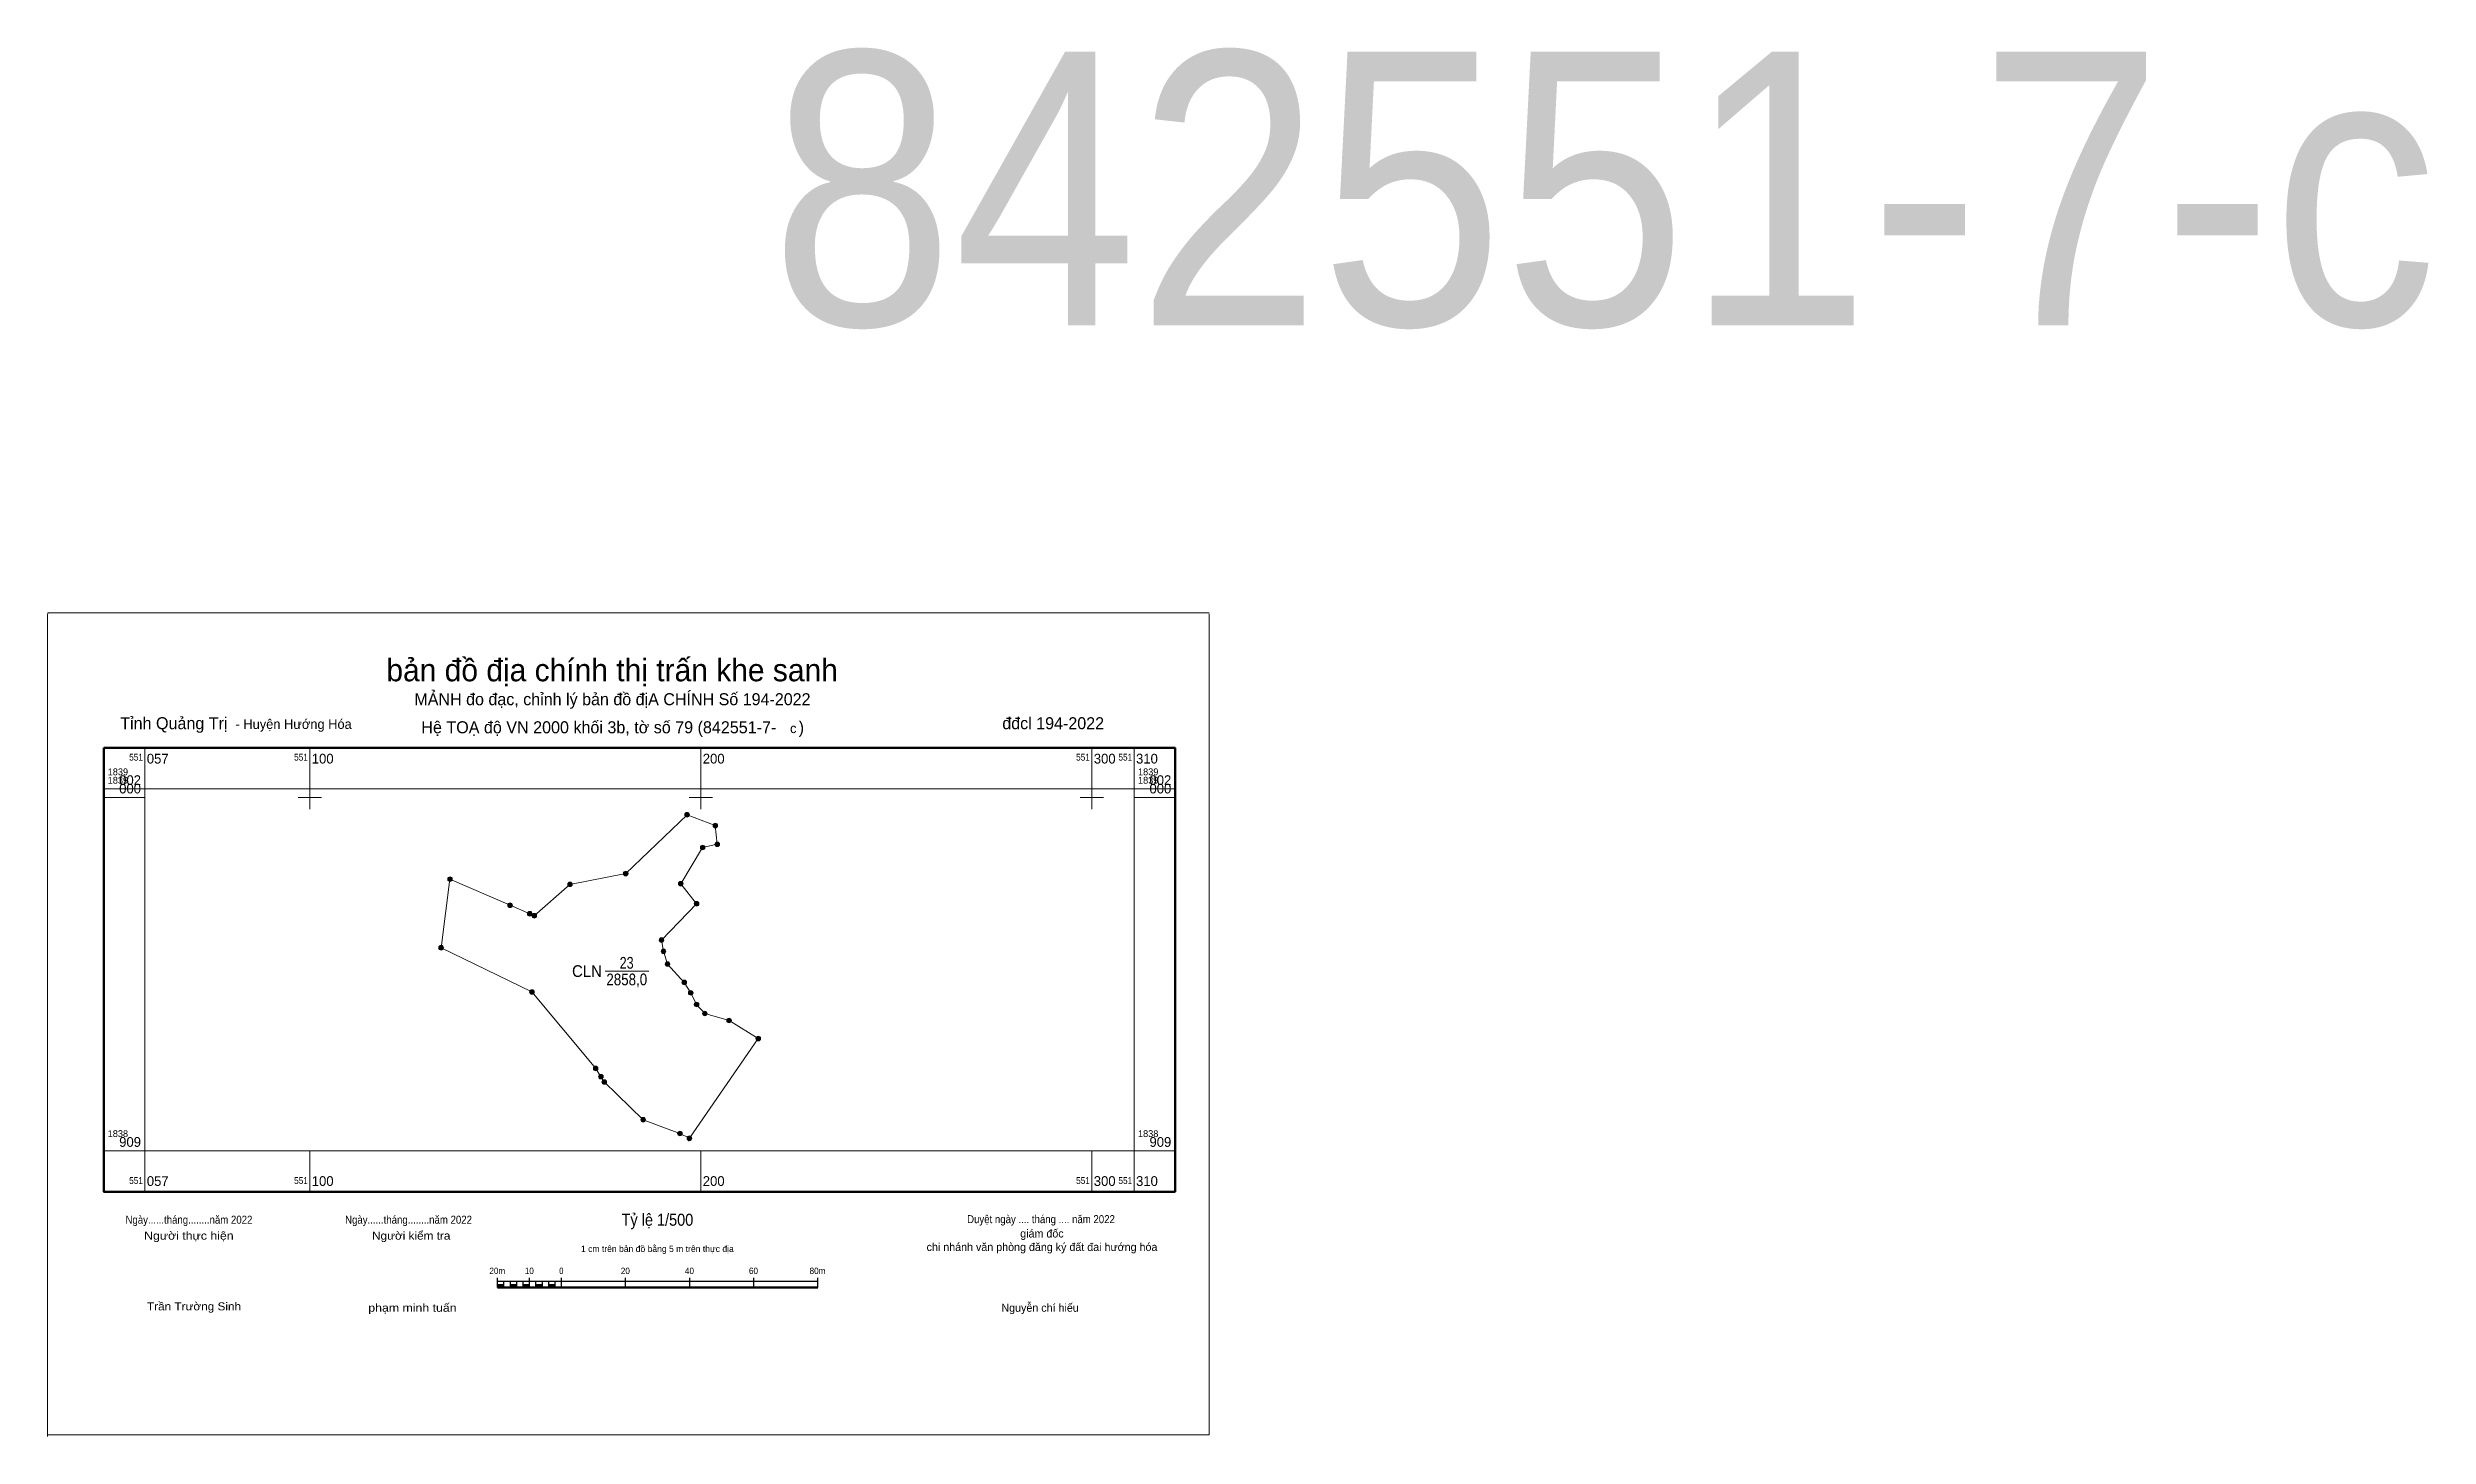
# Model space of a CAD drawing. Header units: metres. Extents: x 551033 to 551642, y 1838837 to 1839192.
import ezdxf
from ezdxf.enums import TextEntityAlignment as Align

# ---------------------------------------------------------------- set-up
doc = ezdxf.new("R2010")
doc.units = ezdxf.units.M
doc.header["$LTSCALE"] = 0.82
for name, color, linetype, lineweight in [('10', 7, 'Continuous', 13), ('11', 7, 'Continuous', 13), ('13', 7, 'Continuous', 13), ('16', 7, 'Continuous', 13), ('2', 7, 'Continuous', 25), ('20', 7, 'Continuous', 13), ('63', 7, 'Continuous', 13)]:
    doc.layers.add(name, color=color, linetype=linetype, lineweight=lineweight)
doc.layers.add('4', color=7, linetype='Continuous')
doc.layers.add('55', color=7, linetype='Continuous')

msp = doc.modelspace()

# ---------------------------------------------------------------- hatches: boundary and pattern name
at = {"layer": '2'}
for points in [[(551148.01, 1838874.62), (551149.65, 1838874.62), (551149.65, 1838875.44), (551148.01, 1838875.44)], [(551151.29, 1838874.62), (551152.92, 1838874.62), (551152.92, 1838875.44), (551151.29, 1838875.44)], [(551154.56, 1838874.62), (551156.2, 1838874.62), (551156.2, 1838875.44), (551154.56, 1838875.44)], [(551157.84, 1838874.62), (551159.48, 1838874.62), (551159.48, 1838875.44), (551157.84, 1838875.44)], [(551161.11, 1838874.62), (551162.75, 1838874.62), (551162.75, 1838875.44), (551161.11, 1838875.44)]]:
    msp.add_hatch(color=256, dxfattribs=at).paths.add_polyline_path(points)
at = {"layer": '20'}
for points in [[(551197.0771, 1838995.551, 1), (551195.8949, 1838995.551, 1)], [(551204.3061, 1838992.77, 1), (551203.1239, 1838992.77, 1)], [(551201.0611, 1838987.18, 1), (551199.8789, 1838987.18, 1)], [(551204.7911, 1838987.99, 1), (551203.6089, 1838987.99, 1)], [(551136.4432, 1838979.07, 1), (551135.261, 1838979.07, 1)], [(551167.1311, 1838977.75, 1), (551165.9489, 1838977.75, 1)], [(551181.376, 1838980.5149, 1), (551180.1938, 1838980.5149, 1)], [(551195.4411, 1838977.92, 1), (551194.2589, 1838977.92, 1)], [(551151.8098, 1838972.4053, 1), (551150.6276, 1838972.4053, 1)], [(551199.5211, 1838972.79, 1), (551198.3389, 1838972.79, 1)], [(551156.8461, 1838970.221, 1), (551155.6639, 1838970.221, 1)], [(551158.0011, 1838969.72, 1), (551156.8189, 1838969.72, 1)], [(551134.1711, 1838961.53, 1), (551132.9889, 1838961.53, 1)], [(551190.5411, 1838963.49, 1), (551189.3589, 1838963.49, 1)], [(551191.0411, 1838960.62, 1), (551189.8589, 1838960.62, 1)], [(551192.0711, 1838957.35, 1), (551190.8889, 1838957.35, 1)], [(551196.3611, 1838952.68, 1), (551195.1789, 1838952.68, 1)], [(551157.3911, 1838950.22, 1), (551156.2089, 1838950.22, 1)], [(551198.0211, 1838950, 1), (551196.8389, 1838950, 1)], [(551199.5211, 1838947.02, 1), (551198.3389, 1838947.02, 1)], [(551201.6211, 1838944.71, 1), (551200.4389, 1838944.71, 1)], [(551207.8211, 1838942.93, 1), (551206.6389, 1838942.93, 1)], [(551215.268, 1838938.3117, 1), (551214.0858, 1838938.3117, 1)], [(551173.7017, 1838930.6644, 1), (551172.5195, 1838930.6644, 1)], [(551175.0311, 1838928.5612, 1), (551173.8489, 1838928.5612, 1)], [(551175.8921, 1838927.199, 1), (551174.7099, 1838927.199, 1)], [(551185.8443, 1838917.5399, 1), (551184.6621, 1838917.5399, 1)], [(551195.2485, 1838914.0222, 1), (551194.0663, 1838914.0222, 1)], [(551197.6701, 1838912.7964, 1), (551196.4879, 1838912.7964, 1)]]:
    msp.add_hatch(color=256, dxfattribs=at).paths.add_polyline_path(points)

# ---------------------------------------------------------------- linework, layer by layer
at = {"layer": '10'}
msp.add_lwpolyline([(551204.2, 1838987.99), (551200.47, 1838987.18), (551194.85, 1838977.92), (551198.93, 1838972.79), (551189.95, 1838963.49), (551190.45, 1838960.62), (551191.48, 1838957.35), (551195.77, 1838952.68), (551197.43, 1838950), (551198.93, 1838947.02), (551201.03, 1838944.71), (551207.23, 1838942.93), (551214.68, 1838938.31), (551197.08, 1838912.8), (551194.66, 1838914.02), (551185.25, 1838917.54), (551175.3, 1838927.2), (551174.44, 1838928.56), (551173.11, 1838930.66), (551156.8, 1838950.22), (551133.58, 1838961.53), (551135.85, 1838979.07), (551151.22, 1838972.41), (551156.25, 1838970.22), (551157.41, 1838969.72), (551166.54, 1838977.75), (551180.78, 1838980.51), (551196.49, 1838995.55), (551203.71, 1838992.77)], close=True, dxfattribs=at)
at = {"layer": '11'}
msp.add_line((551033.03, 1839047.24), (551330.03, 1839047.24), dxfattribs=at)
for points in [[(551032.94, 1838836.55), (551032.94, 1839046.55), (551033.03, 1839047.24)], [(551330.03, 1839046.92), (551330.03, 1838836.92), (551033.03, 1838836.92)]]:
    msp.add_lwpolyline(points, dxfattribs=at)
at = {"layer": '13'}
msp.add_line((551175.54, 1838955.56), (551186.69, 1838955.56), dxfattribs=at)
at = {"layer": '16'}
for p, q in [((551214.68, 1838938.31), (551215.26, 1838937.95)), ((551196.9, 1838912.04), (551197.08, 1838912.8))]:
    msp.add_line(p, q, dxfattribs=at)
at = {"layer": '2'}
for p, q in [((551148.01, 1838874.62), (551148.01, 1838877.07)), ((551148.01, 1838876.25), (551229.91, 1838876.25)), ((551149.65, 1838874.62), (551149.65, 1838876.25)), ((551151.29, 1838874.62), (551151.29, 1838876.25)), ((551152.92, 1838874.62), (551152.92, 1838876.25)), ((551154.56, 1838874.62), (551154.56, 1838876.25)), ((551156.2, 1838874.62), (551156.2, 1838877.07)), ((551157.84, 1838874.62), (551157.84, 1838876.25)), ((551159.48, 1838874.62), (551159.48, 1838876.25)), ((551161.11, 1838874.62), (551161.11, 1838876.25)), ((551162.75, 1838874.62), (551162.75, 1838876.25)), ((551164.39, 1838874.62), (551164.39, 1838877.07)), ((551180.77, 1838874.62), (551180.77, 1838877.07)), ((551197.15, 1838874.62), (551197.15, 1838877.07)), ((551213.53, 1838874.62), (551213.53, 1838877.07)), ((551229.91, 1838874.62), (551229.91, 1838877.07))]:
    msp.add_line(p, q, dxfattribs=at)
at = {"layer": '2', "lineweight": 53}
msp.add_line((551148.01, 1838874.62), (551229.91, 1838874.62), dxfattribs=at)
at = {"layer": '2', "lineweight": 13}
for points in [[(551148.01, 1838874.62), (551149.65, 1838874.62), (551149.65, 1838875.44), (551148.01, 1838875.44)], [(551151.29, 1838874.62), (551152.92, 1838874.62), (551152.92, 1838875.44), (551151.29, 1838875.44)], [(551154.56, 1838874.62), (551156.2, 1838874.62), (551156.2, 1838875.44), (551154.56, 1838875.44)], [(551157.84, 1838874.62), (551159.48, 1838874.62), (551159.48, 1838875.44), (551157.84, 1838875.44)], [(551161.11, 1838874.62), (551162.75, 1838874.62), (551162.75, 1838875.44), (551161.11, 1838875.44)]]:
    msp.add_lwpolyline(points, close=True, dxfattribs=at)
at = {"layer": '20'}
for centre in [(551196.486, 1838995.551), (551203.715, 1838992.77), (551200.47, 1838987.18), (551204.2, 1838987.99), (551135.8521, 1838979.07), (551166.54, 1838977.75), (551180.7849, 1838980.5149), (551194.85, 1838977.92), (551151.2187, 1838972.4053), (551198.93, 1838972.79), (551156.255, 1838970.221), (551157.41, 1838969.72), (551133.58, 1838961.53), (551189.95, 1838963.49), (551190.45, 1838960.62), (551191.48, 1838957.35), (551195.77, 1838952.68), (551156.8, 1838950.22), (551197.43, 1838950), (551198.93, 1838947.02), (551201.03, 1838944.71), (551207.23, 1838942.93), (551214.6769, 1838938.3117), (551173.1106, 1838930.6644), (551174.44, 1838928.5612), (551175.301, 1838927.199), (551185.2532, 1838917.5399), (551194.6574, 1838914.0222), (551197.079, 1838912.7964)]:
    msp.add_circle(centre, 0.5911, dxfattribs=at)
at = {"layer": '63'}
for p, q in [((551057.81, 1839002.15), (551057.81, 1839012.65)), ((551100, 1839002.15), (551100, 1839012.65)), ((551200, 1839002.15), (551200, 1839012.65)), ((551300, 1839002.15), (551300, 1839012.65)), ((551310.81, 1839002.15), (551310.81, 1839012.65)), ((551057.81, 1839002.15), (551047.31, 1839002.15)), ((551100, 1838997), (551100, 1839003)), ((551200, 1838997), (551200, 1839003)), ((551300, 1838997), (551300, 1839003)), ((551310.81, 1839002.15), (551321.31, 1839002.15)), ((551057.81, 1839000), (551047.31, 1839000)), ((551097, 1839000), (551103, 1839000)), ((551197, 1839000), (551203, 1839000)), ((551297, 1839000), (551303, 1839000)), ((551310.81, 1839000), (551321.31, 1839000)), ((551057.81, 1838909.61), (551047.31, 1838909.61)), ((551057.81, 1838909.61), (551057.81, 1838899.11)), ((551100, 1838909.61), (551100, 1838899.11)), ((551200, 1838909.61), (551200, 1838899.11)), ((551300, 1838909.61), (551300, 1838899.11)), ((551310.81, 1838909.61), (551310.81, 1838899.11)), ((551310.81, 1838909.61), (551321.31, 1838909.61))]:
    msp.add_line(p, q, dxfattribs=at)
at = {"layer": '63', "lineweight": 70}
msp.add_lwpolyline([(551047.31, 1839012.65), (551321.31, 1839012.65), (551321.31, 1838899.11), (551047.31, 1838899.11)], close=True, dxfattribs=at)
at = {"layer": '63'}
msp.add_lwpolyline([(551057.81, 1839002.15), (551310.81, 1839002.15), (551310.81, 1838909.61), (551057.81, 1838909.61)], close=True, dxfattribs=at)

# ---------------------------------------------------------------- texts
at = {"layer": '13', "width": 0.8}
msp.add_text('23', height=3, dxfattribs=at).set_placement((551181.03, 1838956.18), align=Align.CENTER)
at = {"layer": '2'}
for s, height, p in [('bản đồ địa chính thị trấn khe sanh', 5.731, (551177.31, 1839029.69)), ('MẢNH đo đạc, chỉnh lý bản đồ địA CHÍNH Số 194-2022', 3.07, (551177.4, 1839023.57)), ('Hệ TOẠ độ VN 2000 khối 3b, tờ số 79 (842551-7-     )', 3.078, (551177.46, 1839016.39)), ('1 cm trên bản đồ bằng 5 m trên thực địa', 1.638, (551188.89, 1838883.71)), ('chi nhánh văn phòng đăng ký đất đai hướng hóa', 2.047, (551287.255, 1838883.97)), ('giám đốc', 2.047, (551287.245, 1838887.42)), ('Nguyễn chí hiếu', 2.047, (551286.765, 1838868.43))]:
    msp.add_text(s, height=height, dxfattribs=at).set_placement(p, align=Align.CENTER)
for s, height, p in [('Tỉnh Quảng Trị ', 3.078, (551051.51, 1839017.43)), ('- Huyện Hướng Hóa', 2.456, (551080.99, 1839017.51)), ('c', 2.456, (551222.82, 1839016.44))]:
    msp.add_text(s, height=height, dxfattribs=at).set_placement(p)
msp.add_text(' đđcl 194-2022', height=3.07, dxfattribs=at).set_placement((551303.13, 1839017.43), align=Align.RIGHT)
at = {"layer": '2', "width": 0.95}
msp.add_text('CLN', height=3, dxfattribs=at).set_placement((551174.69, 1838954.06), align=Align.RIGHT)
at = {"layer": '2'}
for s, height, width, p in [('Ngày......tháng........năm 2022', 2.047, 0.9, (551069.085, 1838890.95)), ('Ngày......tháng........năm 2022', 2.047, 0.9, (551125.245, 1838890.95)), ('Tỷ lệ 1/500', 3.079, 0.9, (551188.9, 1838890.43)), ('Duyệt ngày .... tháng .... năm 2022', 2.047, 0.9, (551286.995, 1838891.09)), ('Người thực hiện', 2.047, 1.15, (551069.065, 1838886.87)), ('Người kiểm tra', 2.047, 1.1, (551125.935, 1838886.87)), ('20m', 1.638, 0.95, (551147.94, 1838878.07)), ('10', 1.638, 0.95, (551156.14, 1838878.07)), ('0', 1.638, 0.9, (551164.325, 1838878.07)), ('20', 1.638, 0.95, (551180.7, 1838878.07)), ('40', 1.638, 0.95, (551197.1, 1838878.07)), ('60', 1.638, 0.95, (551213.46, 1838878.07)), ('80m', 1.638, 0.95, (551229.84, 1838878.07)), ('Trần Trường Sinh', 2.047, 1.1, (551070.385, 1838868.79)), ('phạm minh tuấn', 2.047, 1.15, (551126.24, 1838868.43))]:
    msp.add_text(s, height=height, dxfattribs=dict(at, width=width)).set_placement(p, align=Align.CENTER)
at = {"layer": '4', "width": 0.85}
msp.add_text('2858,0', height=3, dxfattribs=at).set_placement((551181.06, 1838951.93), align=Align.CENTER)
at = {"layer": '55', "width": 0.9}
msp.add_text('842551-7-c', height=70, dxfattribs=at).set_placement((551430.945, 1839120.73), align=Align.CENTER)
at = {"layer": '63', "width": 0.9}
for p in [(551057.32, 1839009.4), (551099.5, 1839009.4), (551299.5, 1839009.4), (551310.32, 1839009.4), (551057.32, 1838901.11), (551099.5, 1838901.11), (551299.5, 1838901.11), (551310.32, 1838901.11)]:
    msp.add_text('551', height=1.75, dxfattribs=at).set_placement(p, align=Align.RIGHT)
at = {"layer": '63'}
for s, height, p in [('057', 2.5, (551058.31, 1839008.65)), ('100', 2.5, (551100.5, 1839008.65)), ('200', 2.5, (551200.5, 1839008.65)), ('300', 2.5, (551300.5, 1839008.65)), ('310', 2.5, (551311.31, 1839008.65)), ('1839', 1.75, (551048.31, 1839005.65)), ('1839', 1.75, (551048.31, 1839003.5)), ('1839', 1.75, (551311.81, 1839005.65)), ('1839', 1.75, (551311.81, 1839003.5)), ('1838', 1.75, (551048.31, 1838913.11)), ('1838', 1.75, (551311.81, 1838913.11)), ('057', 2.5, (551058.31, 1838900.61)), ('100', 2.5, (551100.5, 1838900.61)), ('200', 2.5, (551200.5, 1838900.61)), ('300', 2.5, (551300.5, 1838900.61)), ('310', 2.5, (551311.31, 1838900.61))]:
    msp.add_text(s, height=height, dxfattribs=at).set_placement(p)
for s, p in [('002', (551056.82, 1839003.15)), ('000', (551056.82, 1839001)), ('002', (551320.32, 1839003.15)), ('000', (551320.32, 1839001)), ('909', (551056.82, 1838910.61)), ('909', (551320.32, 1838910.61))]:
    msp.add_text(s, height=2.5, dxfattribs=at).set_placement(p, align=Align.RIGHT)

doc.saveas('drawing.dxf')
